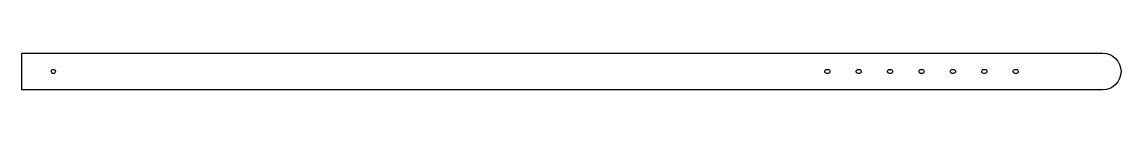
# Model space of a CAD drawing. Header units: millimetres. Extents: x 2171 to 3221, y 1109 to 1144.
import ezdxf

# ---------------------------------------------------------------- set-up
doc = ezdxf.new("R2010")
doc.units = ezdxf.units.MM

# ---------------------------------------------------------------- blocks, each defined once
blk = doc.blocks.new('*U5')
blk.add_lwpolyline([(1.2, 1.9, -1), (1.2, -1.9), (0, -1.9, -1), (0, 1.9)], format="xyb", close=True)
blk = doc.blocks.new('*U7')
at = {"color": 0, "linetype": 'ByBlock', "lineweight": -2, "transparency": 16777216, "rotation": 180}
for p in [(985.6, 50.7), (1015.6, 50.7), (1045.6, 50.7), (1075.6, 50.7), (1105.6, 50.7), (1135.6, 50.7), (1165.6, 50.7)]:
    blk.add_blockref('*U5', p, dxfattribs=at)

msp = doc.modelspace()

# ---------------------------------------------------------------- linework, layer by layer
msp.add_lwpolyline([(3203.6, 1109.4), (2171.1, 1109.4), (2171.1, 1144.4), (3203.6, 1144.4, -1)], format="xyb", close=True)
msp.add_circle((2201.1, 1126.9), 2)

# ---------------------------------------------------------------- block references
msp.add_blockref('*U7', (1955.5, 1076.2))

doc.saveas('drawing.dxf')
